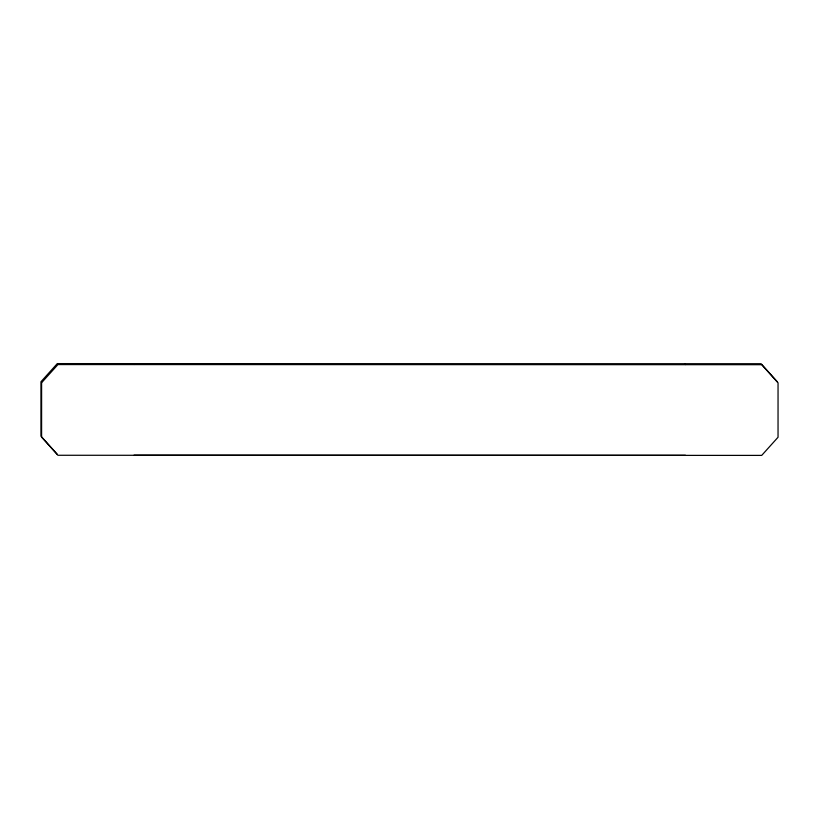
<?xml version="1.0" encoding="UTF-8"?>
<svg xmlns="http://www.w3.org/2000/svg" width="819" height="819" viewBox="0 0 819 819"><rect width="100%" height="100%" fill="white"/><g stroke="black" fill="none" stroke-linecap="round" stroke-linejoin="round"><path stroke-width="1.23" d="M134.029 455.18L685.462 455.272M777.405 381.879L761.086 363.728L57.289 363.605L40.96 381.746L40.95 436.158L57.269 454.299M684.971 363.82L685.472 364.578M133.538 363.718L134.05 364.475M41.605 382.708L41.595 437.121L57.914 455.272L761.711 455.395L778.04 437.254L778.05 382.842L761.731 364.701L57.934 364.568L41.605 382.708"/></g></svg>
